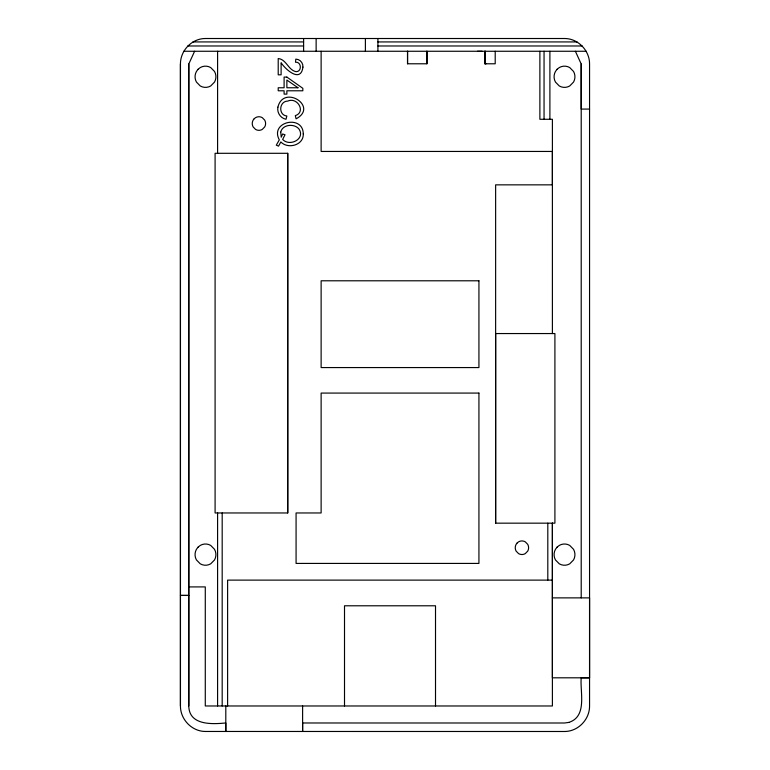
<?xml version="1.0" encoding="UTF-8"?>
<svg xmlns="http://www.w3.org/2000/svg" width="770" height="770" viewBox="0 0 770 770"><rect width="100%" height="100%" fill="white"/><g stroke="black" fill="none" stroke-linecap="round" stroke-linejoin="round"><path stroke-width="1.16" d="M180.44 705.955L180.44 64.016C180.334 50.531 191.903 38.442 205.484 38.51L564.506 38.51C578.087 38.442 589.666 50.531 589.56 64.016L589.56 705.994C589.676 719.478 578.097 731.558 564.506 731.49L205.484 731.462C191.903 731.519 180.334 719.43 180.44 705.955L180.44 64.016M225.812 705.975L225.793 731.49L225.812 722.963C212.145 724.281 189.045 725.513 188.785 705.946L188.785 64.016L194.608 51.263M287.73 512.964L287.73 153.297L215.09 153.297L215.09 512.964L287.73 512.964L287.73 153.297M302.61 705.975L302.61 731.49L302.61 722.982L564.516 723.001L568.837 722.414M407.542 63.785L407.542 51.263L407.542 63.785L426.907 63.785L426.907 51.263L426.907 63.785M495.206 51.263L495.206 63.785L485.033 63.785L485.033 51.263L485.033 63.785L486.024 63.785M495.63 523.167L495.63 333.554L554.91 333.554L554.91 523.167L495.63 523.167L495.63 184.848L552.398 184.848L552.398 151.449L321.128 151.449L321.128 51.263M552.398 333.554L552.398 119.283L539.876 119.283L539.876 51.244M581.206 597.876L581.206 64.016L575.382 51.263M568.837 722.414C587.606 716.447 579.877 691.932 581.215 677.821L589.56 677.812L589.56 597.876L552.398 597.876M192.962 41.927L303.611 41.927M377.916 41.927L577.028 41.927M187.774 45.979L303.611 45.979M377.916 45.979L582.216 45.979M477.467 51.263L482.107 51.263M183.799 51.263L586.201 51.263M589.56 109.08L581.206 109.08L581.206 64.016M552.398 580.118L227.612 580.118L227.612 705.975M188.785 586.923L205.282 586.904L205.282 705.975L552.398 705.975L552.398 523.167L552.398 677.812L589.56 677.812M549.896 51.263L549.896 119.283M547.807 523.167L547.807 580.118M544.053 51.244L544.053 119.283M485.023 51.263L485.033 63.785M435.512 705.975L435.512 605.788L344.508 605.788L344.508 705.975M377.916 38.51L377.916 51.263M365.394 38.51L365.394 51.263M316.133 38.51L316.133 51.263M303.611 38.51L303.611 51.263M222.184 512.964L222.184 705.975M217.592 51.263L217.592 153.297M217.592 512.964L217.592 705.975M188.785 64.016L188.785 705.946M478.93 393.075L478.93 563.419L296.075 563.419L296.075 512.964L321.128 512.964L321.128 393.075L478.93 393.075M277.893 107.165C276.863 112.612 280.492 118.262 286.017 119.263L286.844 116.001C278.095 115.154 279.058 101.13 287.778 101.082C297.461 96.693 306.258 112.093 295.324 115.635L296.084 118.84C319.011 106.607 283.476 84.007 277.893 107.165M303.274 133.893C303.832 145.203 287.913 149.467 280.848 141.94L278.557 146.127L276.295 145.164L279.317 139.87C269.394 121.67 303.101 114.201 303.274 133.893M302.937 67.115C300.849 83.285 285.468 69.521 281.117 62.745L281.117 74.825L278.211 74.825L278.211 58.549C286.382 59.223 288.336 70.359 296.171 71.687C302.148 71.658 301.465 61.513 295.497 62.226L295.815 59.117C300.011 59.165 303.264 62.996 302.937 67.115M280.732 132.142L281.233 137.204L282.638 133.98L285.016 134.769L282.657 139.418C289.491 147.003 305.517 139.139 299.068 129.139C294.602 123.258 282.407 124.23 280.732 132.142M198.111 69.252L196.446 71.456A10.79 10.79 0 0 0 196.446 82.082L200.267 85.971A10.28 10.28 0 0 0 210.701 85.971L214.522 82.082A10.79 10.79 0 0 0 214.522 71.456L210.701 67.568A10.28 10.28 0 0 0 200.267 67.568L198.111 69.252M254.196 118.724L253.138 120.13A6.911 6.911 0 0 0 253.138 126.934L255.582 129.427A6.583 6.583 0 0 0 262.262 129.427L264.707 126.934A6.911 6.911 0 0 0 264.707 120.13L262.262 117.646A6.583 6.583 0 0 0 255.582 117.646L254.196 118.724M557.124 69.252L555.468 71.456A10.79 10.79 0 0 0 555.468 82.082L559.29 85.971A10.28 10.28 0 0 0 569.723 85.971L573.544 82.082A10.79 10.79 0 0 0 573.544 71.456L569.723 67.568A10.28 10.28 0 0 0 559.29 67.568L557.124 69.252M198.111 547.114L196.446 549.308A10.79 10.79 0 0 0 196.446 559.944L200.267 563.832A10.28 10.28 0 0 0 210.701 563.832L214.522 559.944A10.79 10.79 0 0 0 214.522 549.318L210.701 545.42A10.28 10.28 0 0 0 200.267 545.42L198.111 547.114M517.199 542.927L516.141 544.332A6.911 6.911 0 0 0 516.141 551.137L518.585 553.62A6.583 6.583 0 0 0 525.265 553.62L527.71 551.137A6.911 6.911 0 0 0 527.71 544.332L525.265 541.839A6.583 6.583 0 0 0 518.585 541.839L517.199 542.927M557.124 547.114L555.468 549.308A10.79 10.79 0 0 0 555.468 559.944L559.29 563.832A10.28 10.28 0 0 0 569.723 563.832L573.544 559.944A10.79 10.79 0 0 0 573.544 549.318L569.723 545.42A10.28 10.28 0 0 0 559.29 545.42L557.124 547.114M180.459 595.422L188.804 595.431L180.459 595.422M286.873 77.077L284.101 77.077L284.101 87.761L278.211 87.761L278.211 90.783L284.101 90.783L284.101 94.113L286.873 94.113L286.873 90.783L302.831 90.783L302.831 88.319L286.873 77.077M297.98 87.761L286.873 87.761L286.873 80.051L297.98 87.761M478.93 280.79L321.128 280.79L321.128 367.569L478.93 367.569L478.93 280.79"/></g></svg>
